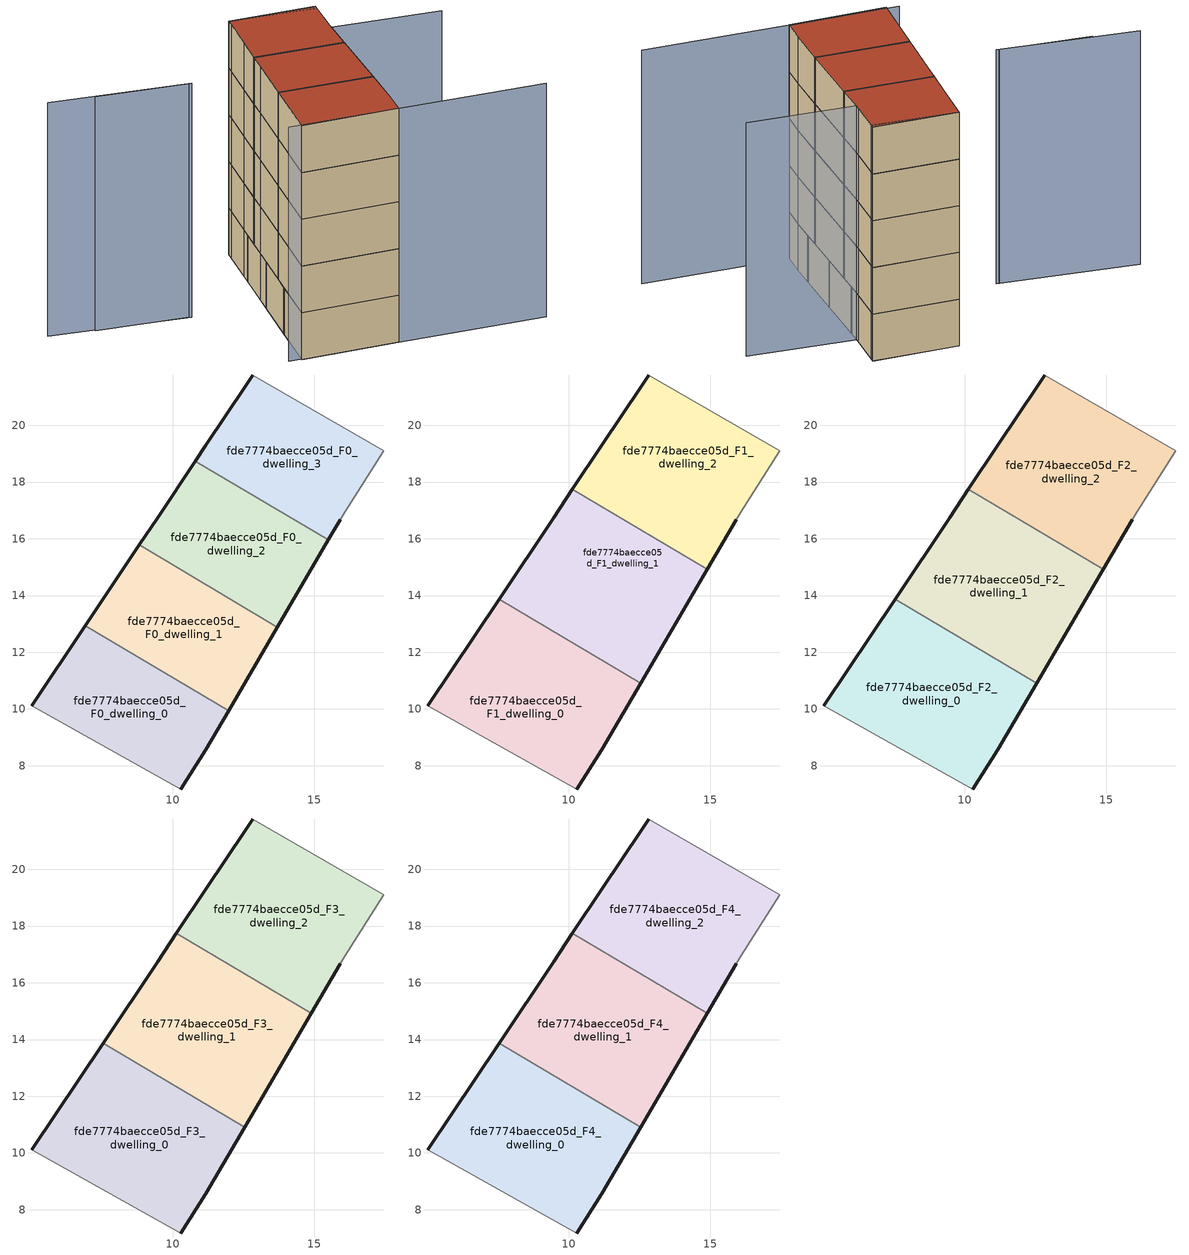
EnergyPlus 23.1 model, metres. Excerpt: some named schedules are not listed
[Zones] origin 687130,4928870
fde7774baecce05d_F0_dwelling_0
 floor ground (EU_floor_Construction): 11.18,8.56 11.98,9.93 6.92,12.94 5.04,10.12 10.29,7.18 z0
 wall outside (EU_wall_Construction): 5.04,10.12 6.92,12.94 / 11.98,9.93 11.18,8.56 10.29,7.18 z0:3
 wall adiabatic (EU_wall_Construction): 10.29,7.18 5.04,10.12 z0:3
 wall to fde7774baecce05d_F0_dwelling_1 (EU_wall_Construction): 6.92,12.94 11.98,9.93 z0:3
fde7774baecce05d_F0_dwelling_1
 floor ground (EU_floor_Construction): 11.98,9.93 13.7,12.89 8.83,15.78 6.92,12.94 z0
 wall outside (EU_wall_Construction): 6.92,12.94 8.83,15.78 / 13.7,12.89 11.98,9.93 z0:3
 wall to fde7774baecce05d_F0_dwelling_2 (EU_wall_Construction): 8.83,15.78 13.7,12.89 z0:3
fde7774baecce05d_F0_dwelling_2
 floor ground (EU_floor_Construction): 13.7,12.89 15.48,15.96 10.8,18.74 9.47,16.75 8.83,15.78 z0
 wall outside (EU_wall_Construction): 15.48,15.96 13.7,12.89 / 8.83,15.78 9.47,16.75 10.8,18.74 z0:3
 wall to fde7774baecce05d_F0_dwelling_3 (EU_wall_Construction): 10.8,18.74 15.48,15.96 z0:3
fde7774baecce05d_F0_dwelling_3
 floor ground (EU_floor_Construction): 16.06,16.94 17.44,19.1 12.83,21.77 12.57,21.39 11.18,19.3 10.8,18.74 15.48,15.96 15.91,16.68 z0
 wall outside (EU_wall_Construction): 15.91,16.68 15.48,15.96 / 10.8,18.74 11.18,19.3 12.57,21.39 12.83,21.77 z0:3
 wall adiabatic (EU_wall_Construction): 12.83,21.77 17.44,19.1 16.06,16.94 15.91,16.68 z0:3
fde7774baecce05d_F1_dwelling_0
 floor to fde7774baecce05d_F0_dwelling_0 (EU_floor_Construction): 11.17,8.56 11.98,9.93 6.92,12.94 5.03,10.12 10.28,7.18 z3
 floor to fde7774baecce05d_F0_dwelling_1 (EU_floor_Construction): 11.98,9.93 12.54,10.91 7.55,13.87 6.92,12.94 z3
 wall outside (EU_wall_Construction): 5.04,10.12 7.55,13.88 / 12.54,10.91 11.18,8.56 10.29,7.18 z3:6
 wall adiabatic (EU_wall_Construction): 10.29,7.18 5.04,10.12 z3:6
 wall to fde7774baecce05d_F1_dwelling_1 (EU_wall_Construction): 7.55,13.88 12.54,10.91 z3:6
fde7774baecce05d_F1_dwelling_1
 floor to fde7774baecce05d_F0_dwelling_1 (EU_floor_Construction): 12.54,10.91 13.7,12.89 8.83,15.78 7.55,13.87 z3
 floor to fde7774baecce05d_F0_dwelling_2 (EU_floor_Construction): 13.7,12.89 14.47,14.22 14.46,14.21 14.88,14.92 10.14,17.74 9.47,16.75 8.83,15.78 z3
 wall outside (EU_wall_Construction): 14.88,14.92 12.54,10.91 / 7.55,13.88 9.47,16.75 10.14,17.74 z3:6
 wall to fde7774baecce05d_F1_dwelling_2 (EU_wall_Construction): 10.14,17.74 14.88,14.92 z3:6
fde7774baecce05d_F1_dwelling_2
 floor to fde7774baecce05d_F0_dwelling_2 (EU_floor_Construction): 14.88,14.92 15.48,15.96 10.8,18.74 10.14,17.74 z3
 floor to fde7774baecce05d_F0_dwelling_3 (EU_floor_Construction): 16.06,16.94 17.44,19.1 12.83,21.77 12.57,21.39 11.18,19.3 10.8,18.74 15.48,15.96 15.9,16.68 z3
 wall outside (EU_wall_Construction): 15.91,16.68 14.88,14.92 / 10.14,17.74 11.18,19.3 12.57,21.39 12.83,21.77 z3:6
 wall adiabatic (EU_wall_Construction): 12.83,21.77 17.44,19.1 16.06,16.94 15.91,16.68 z3:6
fde7774baecce05d_F2_dwelling_0
 floor to fde7774baecce05d_F1_dwelling_0 (EU_floor_Construction): 11.17,8.56 12.54,10.91 7.55,13.88 5.03,10.12 10.28,7.18 z6
 wall outside (EU_wall_Construction): 5.04,10.12 7.55,13.88 / 12.54,10.91 11.18,8.56 10.29,7.18 z6:9
 wall adiabatic (EU_wall_Construction): 10.29,7.18 5.04,10.12 z6:9
 wall to fde7774baecce05d_F2_dwelling_1 (EU_wall_Construction): 7.55,13.88 12.54,10.91 z6:9
fde7774baecce05d_F2_dwelling_1
 floor to fde7774baecce05d_F1_dwelling_1 (EU_floor_Construction): 12.54,10.91 14.88,14.92 10.14,17.74 9.47,16.75 7.55,13.88 z6
 wall outside (EU_wall_Construction): 14.88,14.92 12.54,10.91 / 7.55,13.88 9.47,16.75 10.14,17.74 z6:9
 wall to fde7774baecce05d_F2_dwelling_2 (EU_wall_Construction): 10.14,17.74 14.88,14.92 z6:9
fde7774baecce05d_F2_dwelling_2
 floor to fde7774baecce05d_F1_dwelling_2 (EU_floor_Construction): 15.9,16.68 16.06,16.94 17.44,19.1 12.83,21.77 12.57,21.39 11.17,19.3 10.14,17.74 14.88,14.92 z6
 wall outside (EU_wall_Construction): 15.91,16.68 14.88,14.92 / 10.14,17.74 11.18,19.3 12.57,21.39 12.83,21.77 z6:9
 wall adiabatic (EU_wall_Construction): 12.83,21.77 17.44,19.1 16.06,16.94 15.91,16.68 z6:9
fde7774baecce05d_F3_dwelling_0
 floor to fde7774baecce05d_F2_dwelling_0 (EU_floor_Construction): 11.17,8.56 12.54,10.91 7.55,13.88 5.03,10.12 10.28,7.18 z9
 wall outside (EU_wall_Construction): 5.04,10.12 7.55,13.88 / 12.54,10.91 11.18,8.56 10.29,7.18 z9:12
 wall adiabatic (EU_wall_Construction): 10.29,7.18 5.04,10.12 z9:12
 wall to fde7774baecce05d_F3_dwelling_1 (EU_wall_Construction): 7.55,13.88 12.54,10.91 z9:12
fde7774baecce05d_F3_dwelling_1
 floor to fde7774baecce05d_F2_dwelling_1 (EU_floor_Construction): 12.54,10.91 14.88,14.92 10.14,17.74 9.47,16.75 7.55,13.88 z9
 wall outside (EU_wall_Construction): 14.88,14.92 12.54,10.91 / 7.55,13.88 9.47,16.75 10.14,17.74 z9:12
 wall to fde7774baecce05d_F3_dwelling_2 (EU_wall_Construction): 10.14,17.74 14.88,14.92 z9:12
fde7774baecce05d_F3_dwelling_2
 floor to fde7774baecce05d_F2_dwelling_2 (EU_floor_Construction): 15.9,16.68 16.06,16.94 17.44,19.1 12.83,21.77 12.57,21.39 11.17,19.3 10.14,17.74 14.88,14.92 z9
 wall outside (EU_wall_Construction): 15.91,16.68 14.88,14.92 / 10.14,17.74 11.18,19.3 12.57,21.39 12.83,21.77 z9:12
 wall adiabatic (EU_wall_Construction): 12.83,21.77 17.44,19.1 16.06,16.94 15.91,16.68 z9:12
fde7774baecce05d_F4_dwelling_0
 floor to fde7774baecce05d_F3_dwelling_0 (EU_floor_Construction): 11.17,8.56 12.54,10.91 7.55,13.88 5.03,10.12 10.28,7.18 z12
 wall outside (EU_wall_Construction): 5.04,10.12 7.55,13.88 / 12.54,10.91 11.18,8.56 10.29,7.18 z12:15
 wall adiabatic (EU_wall_Construction): 10.29,7.18 5.04,10.12 z12:15
 wall to fde7774baecce05d_F4_dwelling_1 (EU_wall_Construction): 7.55,13.88 12.54,10.91 z12:15
 roof outside (EU_roof_Construction): 12.54,10.91 11.18,8.56 10.29,7.18 5.04,10.12 7.55,13.88 z15
fde7774baecce05d_F4_dwelling_1
 floor to fde7774baecce05d_F3_dwelling_1 (EU_floor_Construction): 12.54,10.91 14.88,14.92 10.14,17.74 9.47,16.75 7.55,13.88 z12
 wall outside (EU_wall_Construction): 14.88,14.92 12.54,10.91 / 7.55,13.88 9.47,16.75 10.14,17.74 z12:15
 wall to fde7774baecce05d_F4_dwelling_2 (EU_wall_Construction): 10.14,17.74 14.88,14.92 z12:15
 roof outside (EU_roof_Construction): 14.88,14.92 12.54,10.91 7.55,13.88 9.47,16.75 10.14,17.74 z15
fde7774baecce05d_F4_dwelling_2
 floor to fde7774baecce05d_F3_dwelling_2 (EU_floor_Construction): 15.9,16.68 16.06,16.94 17.44,19.1 12.83,21.77 12.57,21.39 11.17,19.3 10.14,17.74 14.88,14.92 z12
 wall outside (EU_wall_Construction): 15.91,16.68 14.88,14.92 / 10.14,17.74 11.18,19.3 12.57,21.39 12.83,21.77 z12:15
 wall adiabatic (EU_wall_Construction): 12.83,21.77 17.44,19.1 16.06,16.94 15.91,16.68 z12:15
 roof outside (EU_roof_Construction): 17.44,19.1 16.06,16.94 15.91,16.68 14.88,14.92 10.14,17.74 11.18,19.3 12.57,21.39 12.83,21.77 z15
shading: 21.54,13.09 15.9,16.68 / 17.29,18.87 12.83,21.77 / 4.44,10.58 18.1,2.63 / -1.78,23.32 5.31,18.43 / 5.16,18.53 0.5,21.64 z0:15
[Building]
EU S2 Campaign: North Axis=0; Terrain=City; Solar Distribution=FullExterior
[Site:Location]
Bologna: Latitude=44.5; Longitude=11.25; Time Zone=1; Elevation=37
[SizingPeriod:WeatherFileDays]
AnnualSizingPeriod: Begin Month=1; Begin Day of Month=1; End Month=12; End Day of Month=31; Day of Week for Start Day=Monday; Use Weather File Daylight Saving Period=No; Use Weather File Rain and Snow Indicators=No
[MATERIAL]
EU_InternalMass_Material: Roughness=MediumRough; Thickness=0.1; Conductivity=1; Density=1800; Specific Heat=900; Thermal Absorptance=0.9; Solar Absorptance=0.7; Visible Absorptance=0.7
[MATERIAL:NOMASS] Roughness=MediumRough; Thermal Absorptance=0.9; Solar Absorptance=0.7; Visible Absorptance=0.7
Name | Thermal Resistance
EU_wall_NoMass | 0.905828
EU_roof_NoMass | 0.37593
EU_floor_NoMass | 0.67114
[CONSTRUCTION]
EU_wall_Construction: EU_wall_NoMass
EU_roof_Construction: EU_roof_NoMass
EU_floor_Construction: EU_floor_NoMass
EU_InternalMass_Construction: EU_InternalMass_Material
[ZONE] Type=1; Multiplier=1; Ceiling Height=autocalculate; Floor Area=autocalculate; Part of Total Floor Area=Yes
Name | Volume
fde7774baecce05d_F0_dwelling_0; fde7774baecce05d_F0_dwelling_2 | 59.2053
fde7774baecce05d_F1_dwelling_0 | 78.9302
fde7774baecce05d_F2_dwelling_0; fde7774baecce05d_F3_dwelling_0; fde7774baecce05d_F4_dwelling_0 | 78.9324
fde7774baecce05d_F0_dwelling_1 | 59.1958
fde7774baecce05d_F1_dwelling_1 | 78.9419
fde7774baecce05d_F2_dwelling_1; fde7774baecce05d_F3_dwelling_1; fde7774baecce05d_F4_dwelling_1 | 78.9441
fde7774baecce05d_F1_dwelling_2 | 78.9331
fde7774baecce05d_F2_dwelling_2; fde7774baecce05d_F3_dwelling_2; fde7774baecce05d_F4_dwelling_2 | 78.936
fde7774baecce05d_F0_dwelling_3 | 59.209
[INTERNALMASS] Construction=EU_InternalMass_Construction
Name | Zone or ZoneList | Surface Area
fde7774baecce05d_F0_dwelling_0_EU_InternalMass | fde7774baecce05d_F0_dwelling_0 | 19.7348
fde7774baecce05d_F0_dwelling_1_EU_InternalMass | fde7774baecce05d_F0_dwelling_1 | 19.7319
fde7774baecce05d_F0_dwelling_2_EU_InternalMass | fde7774baecce05d_F0_dwelling_2 | 19.7353
fde7774baecce05d_F0_dwelling_3_EU_InternalMass | fde7774baecce05d_F0_dwelling_3 | 19.7358
fde7774baecce05d_F1_dwelling_0_EU_InternalMass | fde7774baecce05d_F1_dwelling_0 | 26.3108
fde7774baecce05d_F1_dwelling_1_EU_InternalMass | fde7774baecce05d_F1_dwelling_1 | 26.3146
fde7774baecce05d_F1_dwelling_2_EU_InternalMass | fde7774baecce05d_F1_dwelling_2 | 26.312
fde7774baecce05d_F2_dwelling_0_EU_InternalMass | fde7774baecce05d_F2_dwelling_0 | 26.3108
fde7774baecce05d_F2_dwelling_1_EU_InternalMass | fde7774baecce05d_F2_dwelling_1 | 26.3146
fde7774baecce05d_F2_dwelling_2_EU_InternalMass | fde7774baecce05d_F2_dwelling_2 | 26.312
fde7774baecce05d_F3_dwelling_0_EU_InternalMass | fde7774baecce05d_F3_dwelling_0 | 26.3108
fde7774baecce05d_F3_dwelling_1_EU_InternalMass | fde7774baecce05d_F3_dwelling_1 | 26.3146
fde7774baecce05d_F3_dwelling_2_EU_InternalMass | fde7774baecce05d_F3_dwelling_2 | 26.312
fde7774baecce05d_F4_dwelling_0_EU_InternalMass | fde7774baecce05d_F4_dwelling_0 | 26.3108
fde7774baecce05d_F4_dwelling_1_EU_InternalMass | fde7774baecce05d_F4_dwelling_1 | 26.3146
fde7774baecce05d_F4_dwelling_2_EU_InternalMass | fde7774baecce05d_F4_dwelling_2 | 26.312
[OTHEREQUIPMENT] Fuel Type=Electricity; Design Level Calculation Method=Watts/Area; Power per Zone Floor Area=1; Fraction Latent=0; Fraction Radiant=0; Fraction Lost=0; Carbon Dioxide Generation Rate=0; EndUse Subcategory=EU_Step8_InternalGains
Name | Zone or ZoneList or Space or SpaceList | Schedule
EU_Step8_InternalGain_fde7774baecce05d_F0_dwelling_0_f000 | fde7774baecce05d_F0_dwelling_0 | EU_Step8_GainSchedule_fde7774baecce05d_F0_dwelling_0_f000
EU_Step8_InternalGain_fde7774baecce05d_F0_dwelling_1_f000 | fde7774baecce05d_F0_dwelling_1 | EU_Step8_GainSchedule_fde7774baecce05d_F0_dwelling_1_f000
EU_Step8_InternalGain_fde7774baecce05d_F0_dwelling_2_f000 | fde7774baecce05d_F0_dwelling_2 | EU_Step8_GainSchedule_fde7774baecce05d_F0_dwelling_2_f000
EU_Step8_InternalGain_fde7774baecce05d_F0_dwelling_3_f000 | fde7774baecce05d_F0_dwelling_3 | EU_Step8_GainSchedule_fde7774baecce05d_F0_dwelling_3_f000
EU_Step8_InternalGain_fde7774baecce05d_F1_dwelling_0_f000 | fde7774baecce05d_F1_dwelling_0 | EU_Step8_GainSchedule_fde7774baecce05d_F1_dwelling_0_f000
EU_Step8_InternalGain_fde7774baecce05d_F1_dwelling_1_f000 | fde7774baecce05d_F1_dwelling_1 | EU_Step8_GainSchedule_fde7774baecce05d_F1_dwelling_1_f000
EU_Step8_InternalGain_fde7774baecce05d_F1_dwelling_2_f000 | fde7774baecce05d_F1_dwelling_2 | EU_Step8_GainSchedule_fde7774baecce05d_F1_dwelling_2_f000
EU_Step8_InternalGain_fde7774baecce05d_F2_dwelling_0_f000 | fde7774baecce05d_F2_dwelling_0 | EU_Step8_GainSchedule_fde7774baecce05d_F2_dwelling_0_f000
EU_Step8_InternalGain_fde7774baecce05d_F2_dwelling_1_f000 | fde7774baecce05d_F2_dwelling_1 | EU_Step8_GainSchedule_fde7774baecce05d_F2_dwelling_1_f000
EU_Step8_InternalGain_fde7774baecce05d_F2_dwelling_2_f000 | fde7774baecce05d_F2_dwelling_2 | EU_Step8_GainSchedule_fde7774baecce05d_F2_dwelling_2_f000
EU_Step8_InternalGain_fde7774baecce05d_F3_dwelling_0_f000 | fde7774baecce05d_F3_dwelling_0 | EU_Step8_GainSchedule_fde7774baecce05d_F3_dwelling_0_f000
EU_Step8_InternalGain_fde7774baecce05d_F3_dwelling_1_f000 | fde7774baecce05d_F3_dwelling_1 | EU_Step8_GainSchedule_fde7774baecce05d_F3_dwelling_1_f000
EU_Step8_InternalGain_fde7774baecce05d_F3_dwelling_2_f000 | fde7774baecce05d_F3_dwelling_2 | EU_Step8_GainSchedule_fde7774baecce05d_F3_dwelling_2_f000
EU_Step8_InternalGain_fde7774baecce05d_F4_dwelling_0_f000 | fde7774baecce05d_F4_dwelling_0 | EU_Step8_GainSchedule_fde7774baecce05d_F4_dwelling_0_f000
EU_Step8_InternalGain_fde7774baecce05d_F4_dwelling_1_f000 | fde7774baecce05d_F4_dwelling_1 | EU_Step8_GainSchedule_fde7774baecce05d_F4_dwelling_1_f000
EU_Step8_InternalGain_fde7774baecce05d_F4_dwelling_2_f000 | fde7774baecce05d_F4_dwelling_2 | EU_Step8_GainSchedule_fde7774baecce05d_F4_dwelling_2_f000
[ZONEVENTILATION:DESIGNFLOWRATE] Schedule=EU_AlwaysOn; Design Flow Rate Calculation Method=AirChanges/Hour; Air Changes per Hour=0.73129; Ventilation Type=Natural; Fan Pressure Rise=0; Fan Total Efficiency=1; Constant Term Coefficient=1; Temperature Term Coefficient=0; Velocity Term Coefficient=0; Velocity Squared Term Coefficient=0; Minimum Indoor Temperature=-100; Maximum Indoor Temperature=100; Delta Temperature=-100; Minimum Outdoor Temperature=-100; Maximum Outdoor Temperature=100; Maximum Wind Speed=40
Name | Zone or ZoneList or Space or SpaceList
EU_ConstantAir_fde7774baecce05d_F0_dwelling_0 | fde7774baecce05d_F0_dwelling_0
EU_ConstantAir_fde7774baecce05d_F0_dwelling_1 | fde7774baecce05d_F0_dwelling_1
EU_ConstantAir_fde7774baecce05d_F0_dwelling_2 | fde7774baecce05d_F0_dwelling_2
EU_ConstantAir_fde7774baecce05d_F0_dwelling_3 | fde7774baecce05d_F0_dwelling_3
EU_ConstantAir_fde7774baecce05d_F1_dwelling_0 | fde7774baecce05d_F1_dwelling_0
EU_ConstantAir_fde7774baecce05d_F1_dwelling_1 | fde7774baecce05d_F1_dwelling_1
EU_ConstantAir_fde7774baecce05d_F1_dwelling_2 | fde7774baecce05d_F1_dwelling_2
EU_ConstantAir_fde7774baecce05d_F2_dwelling_0 | fde7774baecce05d_F2_dwelling_0
EU_ConstantAir_fde7774baecce05d_F2_dwelling_1 | fde7774baecce05d_F2_dwelling_1
EU_ConstantAir_fde7774baecce05d_F2_dwelling_2 | fde7774baecce05d_F2_dwelling_2
EU_ConstantAir_fde7774baecce05d_F3_dwelling_0 | fde7774baecce05d_F3_dwelling_0
EU_ConstantAir_fde7774baecce05d_F3_dwelling_1 | fde7774baecce05d_F3_dwelling_1
EU_ConstantAir_fde7774baecce05d_F3_dwelling_2 | fde7774baecce05d_F3_dwelling_2
EU_ConstantAir_fde7774baecce05d_F4_dwelling_0 | fde7774baecce05d_F4_dwelling_0
EU_ConstantAir_fde7774baecce05d_F4_dwelling_1 | fde7774baecce05d_F4_dwelling_1
EU_ConstantAir_fde7774baecce05d_F4_dwelling_2 | fde7774baecce05d_F4_dwelling_2
[HVACTEMPLATE:THERMOSTAT] Constant Heating Setpoint=20; Constant Cooling Setpoint=50
EU_HeatOnly_fde7774baecce05d_F0_dwelling_0; EU_HeatOnly_fde7774baecce05d_F0_dwelling_1; EU_HeatOnly_fde7774baecce05d_F0_dwelling_2; EU_HeatOnly_fde7774baecce05d_F0_dwelling_3; EU_HeatOnly_fde7774baecce05d_F1_dwelling_0; EU_HeatOnly_fde7774baecce05d_F1_dwelling_1; EU_HeatOnly_fde7774baecce05d_F1_dwelling_2; EU_HeatOnly_fde7774baecce05d_F2_dwelling_0; EU_HeatOnly_fde7774baecce05d_F2_dwelling_1; EU_HeatOnly_fde7774baecce05d_F2_dwelling_2; EU_HeatOnly_fde7774baecce05d_F3_dwelling_0; EU_HeatOnly_fde7774baecce05d_F3_dwelling_1; EU_HeatOnly_fde7774baecce05d_F3_dwelling_2; EU_HeatOnly_fde7774baecce05d_F4_dwelling_0; EU_HeatOnly_fde7774baecce05d_F4_dwelling_1; EU_HeatOnly_fde7774baecce05d_F4_dwelling_2
[HVACTEMPLATE:ZONE:IDEALLOADSAIRSYSTEM] System Availability Schedule=EU_AlwaysOn; Maximum Heating Supply Air Temperature=50; Minimum Cooling Supply Air Temperature=13; Maximum Heating Supply Air Humidity Ratio=0.0156; Minimum Cooling Supply Air Humidity Ratio=0.0077; Heating Limit=NoLimit; Cooling Limit=NoLimit; Heating Availability Schedule=EU_AlwaysOn; Cooling Availability Schedule=EU_CoolingOff; Dehumidification Control Type=ConstantSensibleHeatRatio; Cooling Sensible Heat Ratio=0.7; Dehumidification Setpoint=60; Humidification Control Type=None; Humidification Setpoint=30; Outdoor Air Method=None; Outdoor Air Flow Rate per Person=0.00944; Outdoor Air Flow Rate per Zone Floor Area=0; Outdoor Air Flow Rate per Zone=0; Demand Controlled Ventilation Type=None; Outdoor Air Economizer Type=NoEconomizer; Heat Recovery Type=None; Sensible Heat Recovery Effectiveness=0.7; Latent Heat Recovery Effectiveness=0.65
Name | Template Thermostat
fde7774baecce05d_F0_dwelling_0 | EU_HeatOnly_fde7774baecce05d_F0_dwelling_0
fde7774baecce05d_F0_dwelling_1 | EU_HeatOnly_fde7774baecce05d_F0_dwelling_1
fde7774baecce05d_F0_dwelling_2 | EU_HeatOnly_fde7774baecce05d_F0_dwelling_2
fde7774baecce05d_F0_dwelling_3 | EU_HeatOnly_fde7774baecce05d_F0_dwelling_3
fde7774baecce05d_F1_dwelling_0 | EU_HeatOnly_fde7774baecce05d_F1_dwelling_0
fde7774baecce05d_F1_dwelling_1 | EU_HeatOnly_fde7774baecce05d_F1_dwelling_1
fde7774baecce05d_F1_dwelling_2 | EU_HeatOnly_fde7774baecce05d_F1_dwelling_2
fde7774baecce05d_F2_dwelling_0 | EU_HeatOnly_fde7774baecce05d_F2_dwelling_0
fde7774baecce05d_F2_dwelling_1 | EU_HeatOnly_fde7774baecce05d_F2_dwelling_1
fde7774baecce05d_F2_dwelling_2 | EU_HeatOnly_fde7774baecce05d_F2_dwelling_2
fde7774baecce05d_F3_dwelling_0 | EU_HeatOnly_fde7774baecce05d_F3_dwelling_0
fde7774baecce05d_F3_dwelling_1 | EU_HeatOnly_fde7774baecce05d_F3_dwelling_1
fde7774baecce05d_F3_dwelling_2 | EU_HeatOnly_fde7774baecce05d_F3_dwelling_2
fde7774baecce05d_F4_dwelling_0 | EU_HeatOnly_fde7774baecce05d_F4_dwelling_0
fde7774baecce05d_F4_dwelling_1 | EU_HeatOnly_fde7774baecce05d_F4_dwelling_1
fde7774baecce05d_F4_dwelling_2 | EU_HeatOnly_fde7774baecce05d_F4_dwelling_2
[SIZING:ZONE]
fde7774baecce05d_F0_dwelling_0: Zone Cooling Design Supply Air Temperature Input Method=SupplyAirTemperature; Zone Cooling Design Supply Air Temperature=13; Zone Heating Design Supply Air Temperature Input Method=SupplyAirTemperature; Zone Heating Design Supply Air Temperature=50; Zone Cooling Design Supply Air Humidity Ratio=0.008; Zone Heating Design Supply Air Humidity Ratio=0.008; Cooling Design Air Flow Method=DesignDay; Cooling Design Air Flow Rate=0; Cooling Minimum Air Flow per Zone Floor Area=0.000762; Cooling Minimum Air Flow=0; Cooling Minimum Air Flow Fraction=0.2; Heating Design Air Flow Method=DesignDay; Heating Design Air Flow Rate=0; Heating Maximum Air Flow per Zone Floor Area=0.002032; Heating Maximum Air Flow=0.141576; Heating Maximum Air Flow Fraction=0.3; Account for Dedicated Outdoor Air System=No; Dedicated Outdoor Air System Control Strategy=NeutralSupplyAir; Dedicated Outdoor Air Low Setpoint Temperature for Design=autosize; Dedicated Outdoor Air High Setpoint Temperature for Design=autosize; Zone Load Sizing Method=Sensible Load Only No Latent Load; Zone Latent Cooling Design Supply Air Humidity Ratio Input Method=HumidityRatioDifference; Zone Cooling Design Supply Air Humidity Ratio Difference=0.005; Zone Latent Heating Design Supply Air Humidity Ratio Input Method=HumidityRatioDifference; Zone Humidification Design Supply Air Humidity Ratio Difference=0.005
